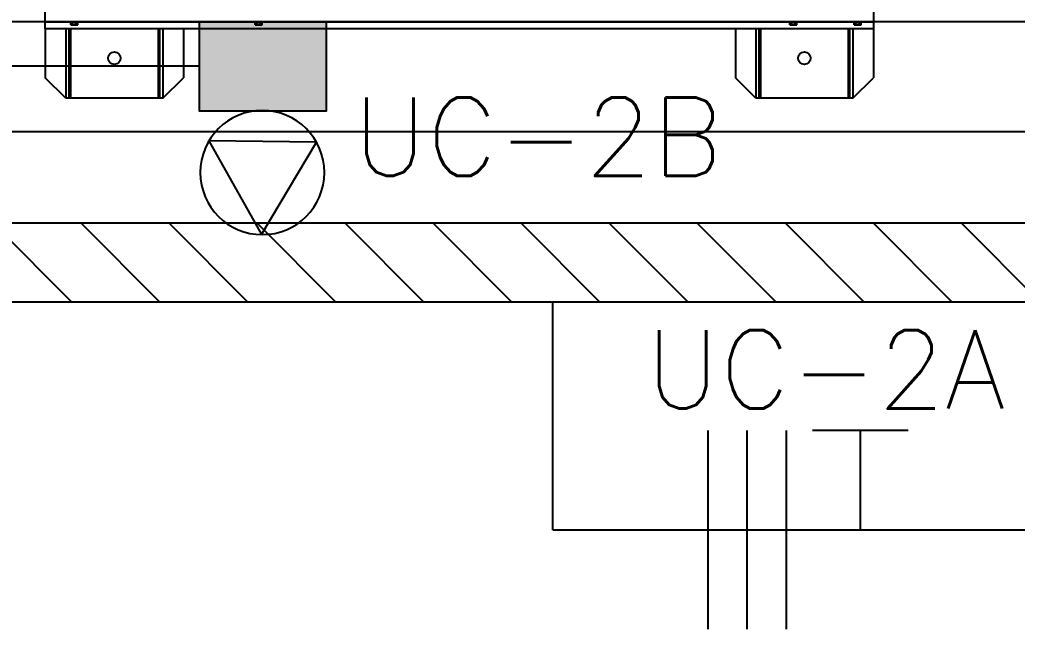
# Model space of a CAD drawing. Header units: metres. Extents: x -367 to 374, y -238 to 224.
# Drawn here: x 238.762 to 240.033, y 215.255 to 216.05 of the extents above; entities that cross this region are included whole.
import ezdxf
from ezdxf.enums import TextEntityAlignment as Align

# ---------------------------------------------------------------- set-up
doc = ezdxf.new("R2010")
doc.units = ezdxf.units.M
for name, color, linetype in [('ARCOND3', 3, 'Continuous'), ('EL-FIO', 3, 'Continuous'), ('ELE-ALIMENTADORES', 160, 'Continuous'), ('LA_BAU_BASES GERAIS_R00$0$ARQ-XREF-ATT', 8, 'Continuous'), ('LA_BAU_BASES GERAIS_R00$0$BASE', 253, 'Continuous'), ('LA_BAU_BASES GERAIS_R00$0$dutos', 31, 'Continuous'), ('LOG-INSTALAÇÕES', 160, 'Continuous')]:
    doc.layers.add(name, color=color, linetype=linetype)
doc.styles.add('LA_BAU_BASES GERAIS_R00$0$R60-125-RS', font='romans.shx', dxfattribs={"height": 0.19})
doc.styles.add('LA_BAU_BASES GERAIS_R00$0$R80-100-RS', font='romans.shx', dxfattribs={"height": 0.203})
doc.styles.get("Standard").update_dxf_attribs({"font": 'romans.shx'})
pattern_1 = [(135, (-10.20181, -27.511), (-0.0561266, -0.0561266), [])]

# ---------------------------------------------------------------- blocks, each defined once
blk = doc.blocks.new('LA_BAU_BASES GERAIS_R00$0$A$C5BA41825')
at = {"layer": 'LA_BAU_BASES GERAIS_R00$0$dutos', "color": 251}
for p, q in [((-27.9569, 40.2971), (-27.9569, 38.1071)), ((-26.9, 40.2971), (-26.9, 38.1071)), ((-28.5687, 38.1075), (-22.755, 38.1075)), ((-26.9, 38.1071), (-27.9569, 38.1071)), ((-27.9569, 38.1068), (-27.9569, 38.0983)), ((-27.9243, 38.1068), (-27.9569, 38.1068)), ((-27.9243, 38.1063), (-27.9243, 38.1071)), ((-27.9243, 38.1063), (-27.9138, 38.1063)), ((-27.9236, 38.1032), (-27.9236, 38.1063)), ((-27.9236, 38.1032), (-27.9167, 38.1032)), ((-27.9213, 38.1032), (-27.9213, 38.1063)), ((-27.9167, 38.1032), (-27.9167, 38.1063)), ((-27.9167, 38.1032), (-27.9145, 38.1032)), ((-27.9159, 38.1032), (-27.9159, 38.1052)), ((-27.9154, 38.1052), (-27.9159, 38.1052)), ((-27.9154, 38.1032), (-27.9154, 38.1052)), ((-27.9145, 38.1032), (-27.9145, 38.1063)), ((-27.9138, 38.1063), (-27.9138, 38.1071)), ((-27.6893, 38.1068), (-27.9138, 38.1068)), ((-27.6893, 38.1063), (-27.6893, 38.1071)), ((-27.6893, 38.1063), (-27.6788, 38.1063)), ((-27.6886, 38.1032), (-27.6886, 38.1063)), ((-27.6886, 38.1032), (-27.6817, 38.1032)), ((-27.6863, 38.1032), (-27.6863, 38.1063)), ((-27.6817, 38.1032), (-27.6817, 38.1063)), ((-27.6817, 38.1032), (-27.6795, 38.1032)), ((-27.6809, 38.1032), (-27.6809, 38.1052)), ((-27.6804, 38.1052), (-27.6809, 38.1052)), ((-27.6804, 38.1032), (-27.6804, 38.1052)), ((-27.6795, 38.1032), (-27.6795, 38.1063)), ((-27.6788, 38.1063), (-27.6788, 38.1071)), ((-27.0075, 38.1068), (-27.6788, 38.1068)), ((-27.0075, 38.1063), (-27.0075, 38.1071)), ((-27.0075, 38.1063), (-26.997, 38.1063)), ((-27.0069, 38.1032), (-27.0069, 38.1063)), ((-27.0069, 38.1032), (-27, 38.1032)), ((-27.0046, 38.1032), (-27.0046, 38.1063)), ((-27, 38.1032), (-27, 38.1063)), ((-27, 38.1032), (-26.9977, 38.1032)), ((-26.9991, 38.1032), (-26.9991, 38.1052)), ((-26.9986, 38.1052), (-26.9991, 38.1052)), ((-26.9986, 38.1032), (-26.9986, 38.1052)), ((-26.9977, 38.1032), (-26.9977, 38.1063)), ((-26.997, 38.1063), (-26.997, 38.1071)), ((-26.9255, 38.1068), (-26.997, 38.1068)), ((-26.9255, 38.1063), (-26.9255, 38.1071)), ((-26.9255, 38.1063), (-26.915, 38.1063)), ((-26.9249, 38.1032), (-26.9249, 38.1063)), ((-26.9249, 38.1032), (-26.918, 38.1032)), ((-26.9226, 38.1032), (-26.9226, 38.1063)), ((-26.918, 38.1032), (-26.918, 38.1063)), ((-26.918, 38.1032), (-26.9157, 38.1032)), ((-26.9171, 38.1032), (-26.9171, 38.1052)), ((-26.9166, 38.1052), (-26.9171, 38.1052)), ((-26.9166, 38.1032), (-26.9166, 38.1052)), ((-26.9157, 38.1032), (-26.9157, 38.1063)), ((-26.915, 38.1063), (-26.915, 38.1071)), ((-26.9, 38.1068), (-26.915, 38.1068)), ((-26.9, 38.1068), (-26.9, 38.0983)), ((-26.9, 38.0983), (-27.9569, 38.0983)), ((-27.9562, 38.0983), (-27.9562, 38.0359)), ((-27.9301, 38.0983), (-27.9301, 38.0099)), ((-27.9262, 38.0983), (-27.9262, 38.0099)), ((-27.9241, 38.0983), (-27.9241, 38.0099)), ((-27.8121, 38.0983), (-27.8121, 38.0099)), ((-27.8101, 38.0099), (-27.8101, 38.0983)), ((-27.8061, 38.0983), (-27.8061, 38.0099)), ((-27.7801, 38.0983), (-27.7801, 38.0359)), ((-27.0763, 38.0983), (-27.0763, 38.0359)), ((-27.0503, 38.0983), (-27.0503, 38.0099)), ((-27.0463, 38.0983), (-27.0463, 38.0099)), ((-27.0443, 38.0983), (-27.0443, 38.0099)), ((-26.9323, 38.0983), (-26.9323, 38.0099)), ((-26.9302, 38.0099), (-26.9302, 38.0983)), ((-26.9263, 38.0983), (-26.9263, 38.0099)), ((-26.9002, 38.0983), (-26.9002, 38.0359)), ((-27.9301, 38.0099), (-27.9562, 38.0359)), ((-27.8061, 38.0099), (-27.7801, 38.0359)), ((-27.0503, 38.0099), (-27.0763, 38.0359)), ((-26.9263, 38.0099), (-26.9002, 38.0359)), ((-27.8061, 38.0099), (-27.9301, 38.0099)), ((-26.9263, 38.0099), (-27.0503, 38.0099)), ((-22.755, 37.967), (-28.5687, 37.967))]:
    blk.add_line(p, q, dxfattribs=at)
for centre in [(-27.8681, 38.0609), (-26.9883, 38.0609)]:
    blk.add_circle(centre, 0.008, dxfattribs=at)
blk.add_arc((-26.9012, 38.1109), 0.00225, 304.5, 325.5, dxfattribs=at)
blk = doc.blocks.new('LA_BAU_BASES GERAIS_R00')
at = {"layer": 'LA_BAU_BASES GERAIS_R00$0$ARQ-XREF-ATT'}
blk.add_blockref('LA_BAU_BASES GERAIS_R00$0$A$C5BA41825', (266.75, 177.94), dxfattribs=at)
at = {"layer": 'LA_BAU_BASES GERAIS_R00$0$BASE', "style": 'LA_BAU_BASES GERAIS_R00$0$R60-125-RS'}
for p in [(242.7816, 218.9192), (358.6366, 192.9642)]:
    blk.add_attdef('S', text='', height=0.19, rotation=90, dxfattribs=at).set_placement(p, align=Align.MIDDLE_CENTER)
at = {"layer": 'LA_BAU_BASES GERAIS_R00$0$BASE', "style": 'LA_BAU_BASES GERAIS_R00$0$R80-100-RS'}
blk.add_attdef('ACESSO', text='', height=0.203, dxfattribs=at).set_placement((365.9223, 191.9868), align=Align.TOP_CENTER)
at = {"layer": 'LA_BAU_BASES GERAIS_R00$0$BASE', "style": 'LA_BAU_BASES GERAIS_R00$0$R60-125-RS'}
blk.add_attdef('S', text='', height=0.19, dxfattribs=at).set_placement((266.1142, 180.9134), align=Align.MIDDLE_CENTER)
blk = doc.blocks.new('A$C04634F56')
at = {"layer": 'ARCOND3', "color": 10}
blk.add_lwpolyline([(1.25, 0.335), (1.25, 4.665), (5, 2.5)], close=True, dxfattribs=at)
blk.add_circle((2.5, 2.5), 2.5, dxfattribs=at)

msp = doc.modelspace()

# ---------------------------------------------------------------- hatches: boundary and pattern name
at = {"layer": 'ELE-ALIMENTADORES'}
msp.add_hatch(color=10, dxfattribs=at).paths.add_polyline_path([(239.1523, 216.0471), (238.9901, 216.0471), (238.9901, 215.9339), (239.1523, 215.9339)])
at = {"layer": 'LOG-INSTALAÇÕES', "ltscale": 10}
h = msp.add_hatch(dxfattribs=at)
h.set_pattern_fill('ANSI31', color=2, scale=0.025, angle=90, style=0)
h.set_pattern_definition(pattern_1)
h.paths.add_polyline_path([(237.845, 215.7904), (237.945, 215.7904), (237.945, 215.6904), (237.845, 215.6904)], flags=16)
edge = h.paths.add_edge_path(flags=0)
edge.add_line((237.845, 215.7904), (237.945, 215.6904))
edge.add_line((237.845, 215.7904), (237.845, 215.6904))
edge.add_line((237.845, 215.6904), (237.945, 215.6904))
h.paths.add_polyline_path([(237.945, 215.7904), (237.845, 215.7904), (237.945, 215.6904), (237.845, 215.6904)], flags=0)
h.paths.add_polyline_path([(237.945, 215.6904), (237.945, 215.7904)], flags=16)
edge = h.paths.add_edge_path()
edge.add_line((237.945, 215.6904), (237.845, 215.6904))
edge.add_line((237.945, 215.6904), (242.9206, 215.6904))
edge.add_line((242.9206, 215.6904), (242.9206, 215.7904))
edge.add_line((242.9206, 215.7904), (234.65, 215.7904))
edge.add_line((234.65, 215.7904), (234.55, 215.7904))
edge.add_line((234.55, 215.7904), (234.65, 215.6904))
edge.add_line((234.65, 215.6904), (237.845, 215.6904))
h = msp.add_hatch(dxfattribs=at)
h.set_pattern_fill('ANSI31', color=2, scale=0.025, angle=90, style=0)
h.set_pattern_definition(pattern_1)
h.paths.add_polyline_path([(237.845, 215.7904), (237.945, 215.7904), (237.945, 215.6904), (237.845, 215.6904)], flags=16)
edge = h.paths.add_edge_path(flags=0)
edge.add_line((237.845, 215.7904), (237.945, 215.6904))
edge.add_line((237.845, 215.7904), (237.845, 215.6904))
edge.add_line((237.845, 215.6904), (237.945, 215.6904))
h.paths.add_polyline_path([(234.55, 212.5609), (234.65, 212.6609), (234.55, 212.6609)], flags=16)
edge = h.paths.add_edge_path()
edge.add_line((242.9206, 215.7904), (237.945, 215.7904))
edge.add_line((237.845, 215.6904), (237.945, 215.7904))
edge.add_line((234.65, 215.6904), (237.845, 215.6904))
edge.add_line((234.55, 215.7904), (234.65, 215.6904))
edge.add_line((234.55, 215.7904), (234.55, 212.6609))
edge.add_line((234.55, 212.6609), (234.65, 212.5609))
edge.add_line((234.65, 212.6609), (234.65, 212.5609))
edge.add_line((234.65, 212.6609), (234.65, 215.7904))
edge.add_line((234.65, 215.7904), (242.9206, 215.7904))
h.paths.add_polyline_path([(237.945, 215.7904), (237.845, 215.7904), (237.945, 215.6904), (237.845, 215.6904)], flags=0)
h.paths.add_polyline_path([(237.945, 215.6904), (237.945, 215.7904)], flags=16)
h = msp.add_hatch(dxfattribs=at)
h.set_pattern_fill('ANSI31', color=2, scale=0.025, angle=90, style=0)
h.set_pattern_definition(pattern_1)
h.paths.add_polyline_path([(237.845, 215.7904), (237.945, 215.7904), (237.945, 215.6904), (237.845, 215.6904)], flags=16)
edge = h.paths.add_edge_path(flags=0)
edge.add_line((237.845, 215.7904), (237.945, 215.6904))
edge.add_line((237.845, 215.7904), (237.845, 215.6904))
edge.add_line((237.845, 215.6904), (237.945, 215.6904))
edge = h.paths.add_edge_path(flags=17)
edge.add_line((242.9206, 215.7904), (237.945, 215.7904))
edge.add_line((242.9206, 215.6904), (242.9206, 215.7904))
edge.add_line((237.945, 215.6904), (242.9206, 215.6904))
edge.add_line((237.945, 215.7904), (237.945, 215.6904))
h.paths.add_polyline_path([(237.945, 215.7904), (237.845, 215.7904), (237.945, 215.6904), (237.845, 215.6904)], flags=0)
h.paths.add_polyline_path([(237.945, 215.6904), (237.945, 215.7904)], flags=16)

# ---------------------------------------------------------------- linework, layer by layer
at = {"layer": 'EL-FIO', "color": 160}
msp.add_line((238.9901, 215.9905), (238.195, 215.9905), dxfattribs=at)
at = {"layer": 'ELE-ALIMENTADORES', "color": 2}
for q in [(239.4409, 215.6904), (240.052, 215.3996)]:
    msp.add_line((239.4409, 215.3996), q, dxfattribs=at)
at = {"layer": 'ELE-ALIMENTADORES', "color": 20}
for p, q in [((239.6389, 215.2729), (239.6389, 215.5262)), ((239.6888, 215.2729), (239.6888, 215.5262)), ((239.7388, 215.2729), (239.7388, 215.5262))]:
    msp.add_line(p, q, dxfattribs=at)
at = {"layer": 'ELE-ALIMENTADORES', "color": 20, "linetype": 'Continuous'}
for p, q in [((239.8941, 215.5262), (239.7721, 215.5262)), ((239.8331, 215.3996), (239.8331, 215.5262))]:
    msp.add_line(p, q, dxfattribs=at)
at = {"layer": 'ELE-ALIMENTADORES', "color": 10}
msp.add_lwpolyline([(239.1523, 216.0471), (238.9901, 216.0471), (238.9901, 215.9339), (239.1523, 215.9339)], close=True, dxfattribs=at)
at = {"layer": 'ELE-ALIMENTADORES', "color": 3}
msp.add_lwpolyline([(242.9206, 215.7904), (237.945, 215.7904), (237.845, 215.7904), (237.845, 215.6904), (237.945, 215.6904), (237.945, 215.7904), (237.845, 215.7904), (237.945, 215.6904), (237.845, 215.6904), (237.945, 215.7904), (237.945, 215.6904), (242.9206, 215.6904), (242.9206, 215.7904), (234.65, 215.7904)], dxfattribs=at)
msp.add_lwpolyline([(242.9206, 215.7904), (237.945, 215.7904), (237.845, 215.7904), (237.845, 215.6904), (237.945, 215.6904), (237.945, 215.7904), (237.845, 215.7904), (237.945, 215.6904), (237.845, 215.6904), (237.945, 215.7904), (237.945, 215.6904), (242.9206, 215.6904), (242.9206, 215.7904), (234.65, 215.7904)], dxfattribs=at)

# ---------------------------------------------------------------- block references
at = {"layer": 'ELE-ALIMENTADORES', "color": 2}
msp.add_blockref('LA_BAU_BASES GERAIS_R00', (0, 0), dxfattribs=at)
at = {"layer": 'ELE-ALIMENTADORES', "color": 10, "xscale": -0.03164062500005538, "yscale": 0.03164062499990905, "zscale": 0.03164062500000001, "rotation": 89.3421402526236}
msp.add_blockref('A$C04634F56', (239.1506, 215.9333), dxfattribs=at)

# ---------------------------------------------------------------- texts
at = {"layer": 'ELE-ALIMENTADORES', "color": 10}
msp.add_text('UC-2B', height=0.1, dxfattribs=at).set_placement((239.4218, 215.8508), align=Align.CENTER)
at = {"layer": 'ELE-ALIMENTADORES', "color": 20}
msp.add_text('UC-2A', height=0.1, dxfattribs=at).set_placement((239.5594, 215.5543))

doc.saveas('drawing.dxf')
